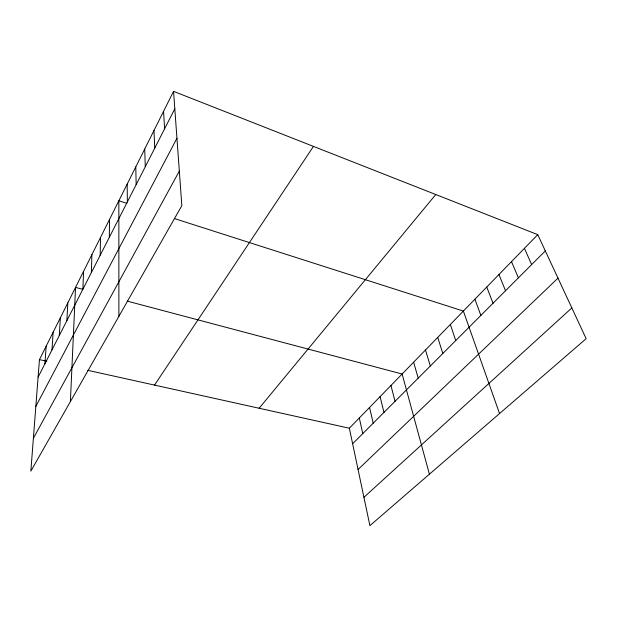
<?xml version="1.0" encoding="UTF-8"?>
<svg xmlns="http://www.w3.org/2000/svg" width="617" height="617" viewBox="0 0 617 617"><rect width="100%" height="100%" fill="white"/><g stroke="black" fill="none" stroke-linecap="round" stroke-linejoin="round"><path stroke-width="0.93" d="M109.325 237.306L109.51 219.459M100.17 255.276L100.532 237.422M91.37 272.56L91.887 254.713M82.902 289.188L83.565 271.364M70.392 401.598L75.544 287.406L82.747 289.319M66.883 320.639L67.808 302.885M59.301 335.525L60.35 317.817M51.982 349.885L53.139 332.231M44.918 363.752L46.175 346.16M173.547 91.347L39.449 359.626L30.85 471.126L181.838 205.654L173.547 91.347L537.754 234.653L586.15 338.679L369.899 525.653L349.353 428.221L537.754 234.653M38.1 377.149L174.812 108.754M35.84 406.395L176.948 138.262M33.38 438.301L179.331 171.102M154.528 385.101L313.459 146.399M259.132 408.253L435.772 194.525M352.631 443.762L545.32 250.918M358.061 469.514L557.984 278.136M363.922 497.325L571.843 307.914M39.449 359.626L46.799 361.253M87.753 370.316L349.353 428.221M127.218 301.111L402.114 374.01L429.417 474.195M126.871 203.34L118.85 200.772L118.888 316.344M174.688 218.649L463.375 311.068L499.531 413.567M524.442 248.335L531.653 264.593M511.508 261.616L518.396 277.866M498.96 274.519L505.524 290.754M486.759 287.052L493.022 303.263M474.905 299.23L480.874 315.41M450.348 324.457L455.739 340.569M437.723 337.43L442.829 353.487M425.491 350.001L430.327 366.004M413.629 362.187L418.203 378.144M390.947 385.494L395.042 401.32M380.095 396.638L383.975 412.403M369.552 407.467L373.223 423.154M359.31 417.987L362.781 433.604M163.574 111.291L164.592 128.814M153.972 130.503L154.751 148.126M144.717 149.029L145.28 166.721M135.786 166.891L136.156 184.637M127.171 184.128L127.349 201.921"/></g></svg>
